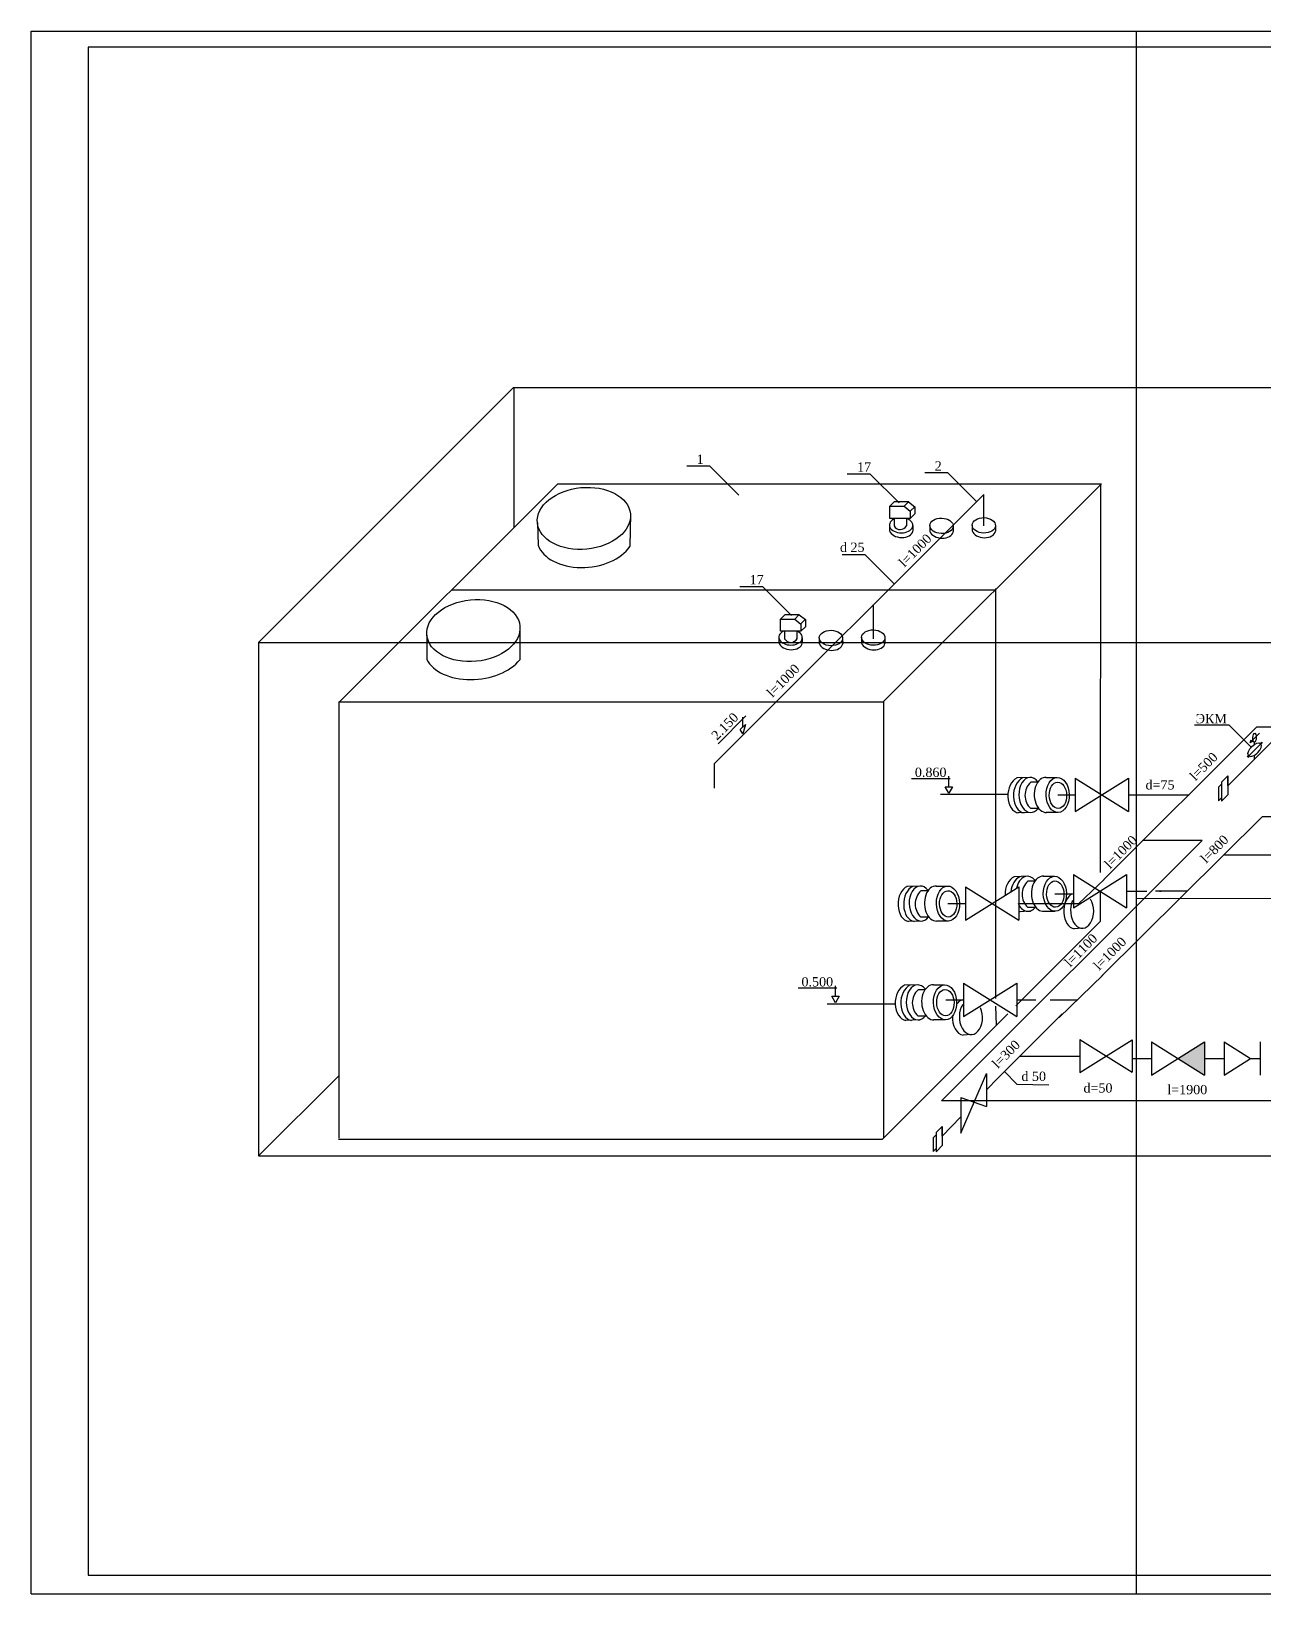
# Model space of a CAD drawing. Header units: millimetres. Extents: x 158645 to 1043550, y -60647 to 236438.
# Drawn here: x 372829 to 405947, y 86887 to 128887 of the extents above; entities that cross this region are included whole.
import ezdxf

# ---------------------------------------------------------------- set-up
doc = ezdxf.new("R2010")
doc.units = ezdxf.units.MM
doc.layers.add('опорудование', color=7, linetype='Continuous')
doc.styles.add('CН', font='TIMES.TTF')
doc.dimstyles.new('СИС', dxfattribs={"dimscale": 0, "dimtxt": 100, "dimasz": 150, "dimexe": 100, "dimexo": 0.625, "dimgap": 100, "dimtad": 1, "dimdsep": 46, "dimtxsty": 'CН', "dimblk": 'OBLIQUE', "dimcen": 2.5, "dimclrd": 3, "dimclre": 3, "dimclrt": 7, "dimadec": 0, "dimazin": 0, "dimtm": 1e-09, "dimtfac": 1, "dimtmove": 0, "dimatfit": 3, "dimldrblk": 'NONE', "dimfxl": 0, "dimtolj": 1, "dimtzin": 0, "dimarcsym": 0})

# ---------------------------------------------------------------- blocks, each defined once
blk = doc.blocks.new('_None')
blk = doc.blocks.new('_Oblique')
at = {"color": 0, "lineweight": -2}
blk.add_line((-0.5, -0.5), (0.5, 0.5), dxfattribs=at)

msp = doc.modelspace()

# ---------------------------------------------------------------- hatches: boundary and pattern name
at = {"layer": 'опорудование', "ltscale": 80}
msp.add_hatch(color=7, dxfattribs=at).paths.add_polyline_path([(403641.423, 101273.107), (404355.423, 100826.01), (404355.423, 101720.203)])
h = msp.add_hatch(color=7, dxfattribs=at)
h.paths.add_polyline_path([(403833.944, 101393.661), (403641.423, 101273.107), (404355.423, 100826.01), (404355.423, 101393.661)])
h.paths.add_polyline_path([(404355.423, 101393.661), (404355.423, 101720.203), (403833.944, 101393.661)])

# ---------------------------------------------------------------- linework, layer by layer
at = {"layer": 'Defpoints', "color": 3}
msp.add_line((402529.225, 86887.163), (402529.225, 128887.163), dxfattribs=at)
at = {"layer": 'опорудование'}
for p, q in [((372829.225, 86887.163), (372829.225, 128887.163)), ((372829.225, 128887.163), (461929.225, 128887.163)), ((461429.225, 128461.57), (374355.734, 128461.57)), ((374355.734, 128461.57), (374355.734, 87387.163)), ((374355.734, 87387.163), (461429.225, 87387.163)), ((372829.225, 86887.163), (461929.225, 86887.163))]:
    msp.add_line(p, q, dxfattribs=at)
at = {"layer": 'опорудование', "color": 3, "ltscale": 80}
for p, q in [((378937.364, 112460.417), (385791.701, 119307.676)), ((385791.701, 119307.676), (457650.275, 119307.676)), ((385796.843, 119312.804), (385797.711, 115541.55)), ((378937.364, 112460.417), (450937.364, 112460.417)), ((378937.364, 112460.417), (378937.364, 98660.417)), ((402529.225, 105579.143), (412343.216, 105584.033)), ((378939.065, 98654.902), (381098.344, 100811.953)), ((378937.364, 98660.417), (450937.364, 98660.417))]:
    msp.add_line(p, q, dxfattribs=at)
at = {"layer": 'опорудование', "color": 7, "ltscale": 80}
for p, q in [((381098.344, 110847.036), (386976.32, 116718.943)), ((386974.73, 116717.353), (401588.86, 116717.353)), ((386976.321, 116721.776), (386976.32, 116717.353)), ((395724.475, 110859.024), (401588.86, 116717.353)), ((401559.766, 116704.215), (401554.449, 106274.164)), ((395902.116, 116119.227), (396025.381, 116242.873)), ((396022.679, 116240.174), (396025.381, 116242.873)), ((396283.152, 116119.227), (396407.169, 116242.873)), ((396283.152, 116119.227), (396449.098, 115986.345)), ((396405.4, 116237.949), (396569.661, 116106.417)), ((396448.774, 115988.268), (396568.209, 116107.579)), ((386428.762, 115672.05), (386445.681, 115068.626)), ((388929.544, 115914.703), (388916.664, 115038.57)), ((395888.93, 115619.213), (395888.93, 115461.049)), ((396011.955, 115791.371), (396011.955, 115589.162)), ((396345.174, 115791.371), (396345.174, 115592.264)), ((396448.849, 115791.006), (396569.661, 115914.652)), ((396516.824, 115601.941), (396517.545, 115452.157)), ((396974.784, 115601.284), (396974.784, 115443.12)), ((397602.678, 115584.012), (397603.399, 115434.228)), ((398111.334, 115613.689), (398111.334, 115455.525)), ((398739.228, 115596.417), (398739.949, 115446.633)), ((384123.793, 113872.644), (398756.883, 113872.644)), ((398739.106, 113909.3), (398739.106, 102889.37)), ((392961.817, 113085.721), (393085.082, 113209.367)), ((393082.38, 113206.668), (393085.082, 113209.367)), ((393342.853, 113085.721), (393466.871, 113209.367)), ((393342.853, 113085.721), (393508.799, 112952.839)), ((393465.102, 113204.443), (393629.362, 113072.911)), ((393508.476, 112954.762), (393627.91, 113074.073)), ((383458.332, 112656.043), (383458.949, 112001.364)), ((385959.114, 112898.697), (385954.613, 111994.677)), ((392918.501, 112603.206), (392918.501, 112445.042)), ((393071.656, 112757.865), (393071.656, 112554.702)), ((393404.876, 112757.865), (393404.876, 112548.103)), ((393508.551, 112757.5), (393629.362, 112881.146)), ((393546.395, 112585.935), (393547.116, 112436.15)), ((394004.354, 112585.277), (394004.354, 112427.113)), ((394632.249, 112568.006), (394632.969, 112418.221)), ((395140.905, 112597.682), (395140.905, 112439.518)), ((395768.799, 112580.411), (395769.52, 112430.627)), ((381098.344, 110859.024), (395731.434, 110859.024)), ((381098.344, 110859.024), (381098.344, 99135.182)), ((391284.89, 109734.138), (392029.216, 110487.743)), ((395731.434, 110859.024), (395731.434, 99135.182)), ((392018.438, 110255.704), (391879.188, 110114.947)), ((391946.996, 109997.707), (391879.188, 110114.947)), ((391946.996, 110170.531), (391946.996, 110450.887)), ((392018.438, 110255.704), (391946.996, 109997.707)), ((396481.296, 108801.737), (397520.986, 108801.737)), ((397484.541, 108578.983), (397484.541, 108859.338)), ((399704.477, 108829.347), (399309.487, 108816.174)), ((400095.909, 108828.563), (400386.883, 108828.563)), ((400884.073, 107912.03), (402312.073, 108806.223)), ((400884.073, 108806.223), (402312.073, 107912.03)), ((400884.073, 108806.223), (400884.073, 107912.03)), ((402312.073, 108806.223), (402312.073, 107912.03)), ((399071.454, 108366.675), (397260.318, 108366.675)), ((397384.584, 108578.983), (397584.498, 108578.983)), ((397484.541, 108406.158), (397384.584, 108578.983)), ((397584.498, 108578.983), (397484.541, 108406.158)), ((399866.753, 108698.579), (399686.017, 108698.579)), ((399889.343, 107991.433), (399686.017, 107991.433)), ((399730.907, 107887.521), (399339.609, 107873.966)), ((400100.604, 107895.596), (400410.349, 107895.596)), ((396754.118, 105911.216), (396359.129, 105898.042)), ((397145.551, 105910.431), (397436.525, 105910.431)), ((397933.715, 105888.091), (397933.715, 104993.898)), ((397933.715, 105888.091), (399361.715, 104993.898)), ((397933.715, 104993.898), (399361.715, 105888.091)), ((399628.304, 106172.796), (399233.314, 106159.622)), ((399361.715, 105888.091), (399361.715, 104993.898)), ((399790.58, 106042.028), (399609.844, 106042.028)), ((400019.736, 106172.011), (400310.71, 106172.011)), ((400830.612, 106217.738), (402258.612, 105323.545)), ((400830.612, 105323.545), (402258.612, 106217.738)), ((400830.612, 106217.738), (400830.612, 105323.545)), ((402258.612, 106217.738), (402258.612, 105323.545)), ((396916.394, 105780.448), (396735.659, 105780.448)), ((401554.186, 105759.188), (401553.778, 104959.22)), ((396938.985, 105073.301), (396735.659, 105073.301)), ((399654.734, 105230.969), (399361.715, 105220.819)), ((399813.17, 105334.881), (399609.844, 105334.881)), ((400024.431, 105232.256), (400334.176, 105232.256)), ((396780.549, 104969.389), (396389.25, 104955.834)), ((397150.245, 104977.465), (397459.991, 104977.465)), ((399285.542, 102693.325), (401553.778, 104959.22)), ((401079.584, 104777.64), (400855.314, 104764.085)), ((393434.383, 103169.983), (394474.073, 103169.983)), ((394437.628, 102774.404), (394337.671, 102947.229)), ((394337.671, 102947.229), (394537.585, 102947.229)), ((394437.628, 102947.229), (394437.628, 103227.585)), ((394537.585, 102947.229), (394437.628, 102774.404)), ((396677.945, 103254.664), (396282.956, 103241.491)), ((396840.221, 103123.896), (396659.486, 103123.896)), ((397069.378, 103253.879), (397360.352, 103253.879)), ((397880.254, 103299.606), (397880.254, 102405.413)), ((397880.254, 102405.413), (399308.254, 103299.606)), ((397880.254, 103299.606), (399308.254, 102405.413)), ((399308.254, 103299.606), (399308.254, 102405.413)), ((396024.542, 102734.921), (394213.405, 102734.921)), ((397857.542, 102847.775), (397828.472, 102846.159)), ((398570.436, 102783.751), (398572.647, 102783.751)), ((398739.106, 102679.517), (398758.108, 102166.437)), ((395698.929, 99110.417), (399066.498, 102474.508)), ((396704.376, 102312.837), (396313.077, 102299.282)), ((396862.812, 102416.749), (396659.486, 102416.749)), ((397074.072, 102320.913), (397383.818, 102320.913)), ((398091.783, 101917.505), (397867.513, 101903.95)), ((401007.235, 101788.27), (402412.522, 100908.299)), ((401007.235, 101788.27), (401007.235, 100894.077)), ((401007.235, 100894.077), (402412.522, 101774.048)), ((402412.522, 101774.048), (402412.522, 100908.299)), ((402927.423, 100826.01), (404355.423, 101720.203)), ((402927.423, 101720.203), (404355.423, 100826.01)), ((402927.423, 101720.203), (402927.423, 100826.01)), ((404355.423, 101720.203), (404355.423, 100826.01)), ((404881.16, 101720.203), (404881.16, 100826.01)), ((404881.16, 101720.203), (405595.16, 101273.107)), ((404881.16, 100826.01), (405595.16, 101273.107)), ((397810.713, 99268.314), (398493.554, 100875.409)), ((398493.554, 100875.409), (398493.554, 99981.216)), ((397810.713, 100224.038), (397810.713, 99268.314)), ((397810.713, 100224.038), (398493.554, 99981.216)), ((398135.704, 100032.326), (398145.851, 100042.464)), ((397804.059, 99701.024), (397810.713, 99707.671)), ((381084.798, 99110.417), (395698.929, 99110.417))]:
    msp.add_line(p, q, dxfattribs=at)
at = {"layer": 'опорудование', "color": 1, "ltscale": 80}
for p, q in [((398427.942, 116436.583), (391183.087, 109199.209)), ((398427.942, 115590.822), (398427.942, 116436.583)), ((395463.179, 112554.105), (395463.179, 113474.881)), ((401646.749, 106082.56), (405758.769, 110186.524)), ((406811.579, 110428.875), (404981.135, 108602.973)), ((405758.769, 110186.524), (406364.65, 110186.524)), ((391183.087, 109199.209), (391183.087, 108536.954)), ((404815.264, 108706.543), (404981.135, 108872.243)), ((404981.135, 108613.786), (404981.135, 108873.207)), ((404981.135, 108872.243), (404981.135, 108358.493)), ((404734.901, 108564.262), (404815.264, 108644.542)), ((404734.901, 108564.262), (404735.565, 108200.386)), ((404815.264, 108706.543), (404815.264, 108192.793)), ((400411.066, 108358.434), (400884.073, 108358.434)), ((402312.073, 108359.126), (403685.937, 108359.126)), ((403092.741, 108359.126), (403940.073, 108359.126)), ((404735.565, 108200.386), (404815.262, 108280.001)), ((404813.646, 108191.176), (404981.135, 108358.493)), ((401593.289, 103494.075), (405910.712, 107781.616)), ((404288.104, 107130.38), (397285.268, 100139.224)), ((404288.104, 107130.38), (402696.626, 107130.38)), ((406473.188, 106737.891), (404888.318, 106737.891)), ((400980.601, 105440.995), (401655.062, 106089.411)), ((397460.708, 105440.302), (397933.715, 105440.302)), ((399361.715, 105440.995), (400980.601, 105440.995)), ((400334.893, 105701.883), (400807.9, 105701.883)), ((402258.612, 105770.642), (402807.165, 105770.642)), ((403039.224, 105778.158), (403881.799, 105778.158)), ((400446.952, 102372.817), (401619.244, 103510.972)), ((397407.247, 102851.817), (397880.254, 102851.817)), ((399308.254, 102852.51), (399823.307, 102852.51)), ((400206.139, 102852.51), (400932.764, 102852.51)), ((398733.853, 100675.028), (400531.514, 102471.681)), ((399406.321, 101340.481), (401007.235, 101340.481)), ((402412.522, 101273.107), (402930.608, 101273.107)), ((404355.423, 101273.107), (404881.16, 101273.107)), ((412990.707, 100139.224), (397285.268, 100139.224)), ((397309.675, 99189.739), (397810.713, 99707.669)), ((397063.442, 99140.215), (397143.804, 99220.494)), ((397063.442, 99140.215), (397064.105, 98776.339)), ((397143.804, 99282.496), (397309.675, 99448.196)), ((397143.804, 99282.496), (397143.804, 98768.746)), ((397309.675, 99189.739), (397309.675, 99449.159)), ((397309.675, 99448.196), (397309.675, 98934.445)), ((397064.105, 98776.339), (397143.803, 98855.954)), ((397142.186, 98767.129), (397309.675, 98934.445))]:
    msp.add_line(p, q, dxfattribs=at)
at = {"layer": 'опорудование', "color": 4, "ltscale": 80}
for p, q in [((405902.331, 109771.938), (405506.718, 109376.724)), ((405830.437, 110020.412), (405582.153, 109772.407)), ((405582.153, 109772.407), (405613.192, 109838.841)), ((405582.153, 109772.407), (405653.103, 109807.838)), ((405702.411, 109720.385), (405702.411, 109778.628)), ((405854.628, 109739.174), (405895.452, 109779.958)), ((405868.373, 109724.281), (405909.197, 109765.065)), ((405535.825, 109424.628), (405497.872, 109386.713)), ((405552.642, 109407.1), (405515.037, 109369.532)), ((405702.411, 109322.46), (405702.411, 109429.722))]:
    msp.add_line(p, q, dxfattribs=at)
at = {"layer": 'опорудование', "color": 2, "ltscale": 80}
for p, q in [((405910.712, 107781.616), (406294.824, 107781.616)), ((403144.973, 105770.642), (403191.338, 105770.642)), ((405852.124, 101720.203), (405852.124, 100826.01)), ((405595.16, 101273.107), (405852.124, 101273.107)), ((405595.16, 101273.107), (405850.869, 101273.107)), ((398493.554, 100435.185), (398812.808, 100754.109))]:
    msp.add_line(p, q, dxfattribs=at)
at = {"layer": 'опорудование', "color": 7, "ltscale": 80}
for points in [[(396449.098, 115988.592), (396449.098, 115791.371), (395902.116, 115791.371), (395902.116, 116119.227), (396283.152, 116119.227)], [(396022.679, 116240.163), (396022.679, 116242.873), (396407.169, 116242.873)], [(396569.661, 116106.417), (396569.661, 115915.016)], [(393508.799, 112955.086), (393508.799, 112757.865), (392961.817, 112757.865), (392961.817, 113085.721), (393342.853, 113085.721)], [(393082.38, 113206.657), (393082.38, 113209.367), (393466.871, 113209.367)], [(393629.362, 113072.911), (393629.362, 112881.51)]]:
    msp.add_lwpolyline(points, dxfattribs=at)
for centre, radius, start, end in [((396177.721, 115681.265), 189.635, 209.0572633, 332.0095066), ((393237.423, 112647.759), 189.635, 208.4321284, 335.1438123), ((400010.329, 108345.006), 479.784, 132.5282956, 227.4717044), ((399934.156, 105688.454), 479.784, 132.5282956, 227.4717044), ((397059.971, 105426.874), 479.784, 132.5282956, 227.4717044), ((396983.798, 102770.323), 479.784, 132.5282956, 227.4717044)]:
    msp.add_arc(centre, radius, start, end, dxfattribs=at)
for centre, major_axis in [((387679.153, 115793.377), (1250.391, 121.327)), ((397288.731, 115592.648), (313.947, -8.636)), ((398425.281, 115605.053), (313.947, -8.636)), ((384708.723, 112777.37), (1250.391, 121.327)), ((394318.301, 112576.641), (313.947, -8.636)), ((395454.852, 112589.046), (313.947, -8.636)), ((400411.066, 108358.434), (13.215, -470.913)), ((400418.069, 108349.435), (9.911, -353.185)), ((397460.708, 105440.302), (13.215, -470.913)), ((400334.893, 105701.883), (13.215, -470.913)), ((400345.288, 105693.323), (9.911, -353.185)), ((397467.711, 105431.303), (9.911, -353.185)), ((397384.535, 102783.751), (13.215, -470.913)), ((397391.538, 102774.752), (9.911, -353.185))]:
    msp.add_ellipse(centre, major_axis=major_axis, ratio=0.660333062, dxfattribs=at)
for centre, major_axis, ratio, start_param, end_param in [((396202.877, 115610.577), (313.947, -8.636), 0.660333062, 2.125301059, 7.382740597), ((396199.91, 115497.95), (-319.864, 30.76), 0.678336603, 0.310025522, 3.071907552), ((397285.764, 115480.021), (-319.864, 30.76), 0.678336603, 0.310025522, 3.071907552), ((398422.314, 115492.426), (-319.864, 30.76), 0.678336603, 0.310025522, 3.071907552), ((387723.199, 115344.871), (1314.222, 119.706), 0.658317182, 3.325912914, 5.78738729), ((393232.448, 112594.57), (313.947, -8.636), 0.660333062, 2.277292068, 7.230749587), ((393229.481, 112481.944), (-319.864, 30.76), 0.678336603, 0.310025522, 3.071907552), ((394315.335, 112464.015), (-319.864, 30.76), 0.678336603, 0.310025522, 3.071907552), ((395451.885, 112476.42), (-319.864, 30.76), 0.678336603, 0.310025522, 3.071907552), ((384752.769, 112328.865), (1352.436, 124.461), 0.636229908, 3.384165405, 5.744997808), ((399398.153, 108353.497), (19.427, 481.617), 0.678336603, 0.310025522, 3.071907552), ((399548.765, 108353.497), (19.427, 481.617), 0.678336603, 0.310025522, 3.071907552), ((399680.598, 108358.434), (13.215, -470.913), 0.660333062, 2.400925099, 6.986795103), ((400091.934, 108358.434), (13.215, -470.913), 0.660333062, 3.062423115, 6.451031464), ((396447.795, 105435.365), (19.427, 481.617), 0.678336603, 0.310025522, 3.071907552), ((396598.407, 105435.365), (19.427, 481.617), 0.678336603, 0.310025522, 3.071907552), ((396730.239, 105440.302), (13.215, -470.913), 0.660333062, 2.400925099, 6.986795103), ((397141.576, 105440.302), (13.215, -470.913), 0.660333062, 3.062423115, 6.451031464), ((399321.98, 105696.945), (19.427, 481.617), 0.678336603, 0.310025522, 1.678013523), ((399472.592, 105696.945), (19.427, 481.617), 0.678336603, 0.310025522, 1.477419202), ((399604.425, 105701.883), (13.215, -470.913), 0.660333062, 2.400925099, 4.364556365), ((400015.761, 105701.883), (13.215, -470.913), 0.660333062, 3.062423115, 6.340872086), ((399604.425, 105701.883), (13.215, -470.913), 0.660333062, 5.254439969, 6.986795103), ((400897.442, 105243.616), (19.427, 481.617), 0.678336603, 0.336528715, 3.071907552), ((401066.369, 105248.554), (13.215, -470.913), 0.660333062, 4.079029922, 8.558770024), ((399472.592, 105696.945), (19.427, 481.617), 0.678336603, 2.855357949, 2.995821521), ((396371.622, 102778.813), (19.427, 481.617), 0.678336603, 0.310025522, 3.071907552), ((396522.234, 102778.813), (19.427, 481.617), 0.678336603, 0.310025522, 3.071907552), ((396654.066, 102783.751), (13.215, -470.913), 0.660333062, 2.400925099, 6.986795103), ((397065.403, 102783.751), (13.215, -470.913), 0.660333062, 3.062423115, 6.451031464), ((397909.641, 102383.481), (19.427, 481.617), 0.678336603, 0.310025522, 0.77519746), ((398078.567, 102388.419), (13.215, -470.913), 0.660333062, 3.888823607, 8.394948704), ((397909.641, 102383.481), (19.427, 481.617), 0.678336603, 1.532752763, 3.071907552)]:
    msp.add_ellipse(centre, major_axis=major_axis, ratio=ratio, start_param=start_param, end_param=end_param, dxfattribs=at)
at = {"layer": 'опорудование', "color": 4, "ltscale": 80, "extrusion": (0, 0, -1)}
msp.add_ellipse((405695.903, 109580.185), major_axis=(154.861, 161.9), ratio=0.466924727, start_param=3.219693108, end_param=6.328856141, dxfattribs=at)
at = {"layer": 'опорудование', "color": 4, "ltscale": 80}
msp.add_ellipse((405709.783, 109566.291), major_axis=(162.056, 154.697), ratio=0.466924727, start_param=3.205159255, end_param=6.328856141, dxfattribs=at)
msp.add_ellipse((405700.014, 109898.974), major_axis=(3.486, 124.154), ratio=0.358900844, dxfattribs=at)

# ---------------------------------------------------------------- texts
at = {"layer": 'опорудование', "color": 7, "ltscale": 80, "style": 'CН'}
for s, p in [('1', (390709.077, 117256.799)), ('17', (395019.21, 117048.697)), ('2', (397106.619, 117077.271)), ('d 25', (394559.419, 114891.957)), ('17', (392131.095, 114020.747)), ('ЭКМ', (404119.095, 110285.303)), ('0.860', (396572.79, 108843.127)), ('d=75', (402770.643, 108506.198)), ('0.500', (393525.877, 103211.374)), ('d 50', (399435.32, 100671.667)), ('d=50', (401103.056, 100359.1)), ('l=1900', (403356.241, 100313.857))]:
    msp.add_text(s, height=250, dxfattribs=at).set_placement(p)
for s, p in [('l=1000', (396291.444, 114463.437)), ('l=1000', (392744.99, 110963.185)), ('2.150', (391256.703, 109815.563)), ('l=500', (404110.741, 108724.434)), ('l=1000', (401815.014, 106356.263)), ('l=800', (404402.152, 106504.647)), ('l=1100', (400744.581, 103715.942)), ('l=1000', (401523.603, 103626.998)), ('l=300', (398800.514, 100990.414))]:
    msp.add_text(s, height=250, rotation=45.3549343, dxfattribs=at).set_placement(p)

# ---------------------------------------------------------------- leaders
at = {"layer": 'опорудование', "color": 7, "ltscale": 80}
for points in [[(391839.18, 116416.559), (391061.884, 117193.063), (390446.499, 117193.063)], [(396149.313, 116208.458), (395372.016, 116984.962), (394756.631, 116984.962)], [(398236.722, 116237.031), (397459.425, 117013.535), (396844.04, 117013.535)], [(396015.784, 114033.367), (395238.488, 114809.871), (394623.103, 114809.871)], [(393261.198, 113180.507), (392483.901, 113957.012), (391868.517, 113957.012)], [(405600.914, 109649.17), (405015.728, 110233.729), (404087.099, 110233.729)], [(398977.949, 100922.971), (399309.632, 100583.808), (400174.843, 100566.802)]]:
    msp.add_leader(points, dimstyle='СИС', override={"dimgap": 100, "dimtad": 0}, dxfattribs=at)

doc.saveas('drawing.dxf')
